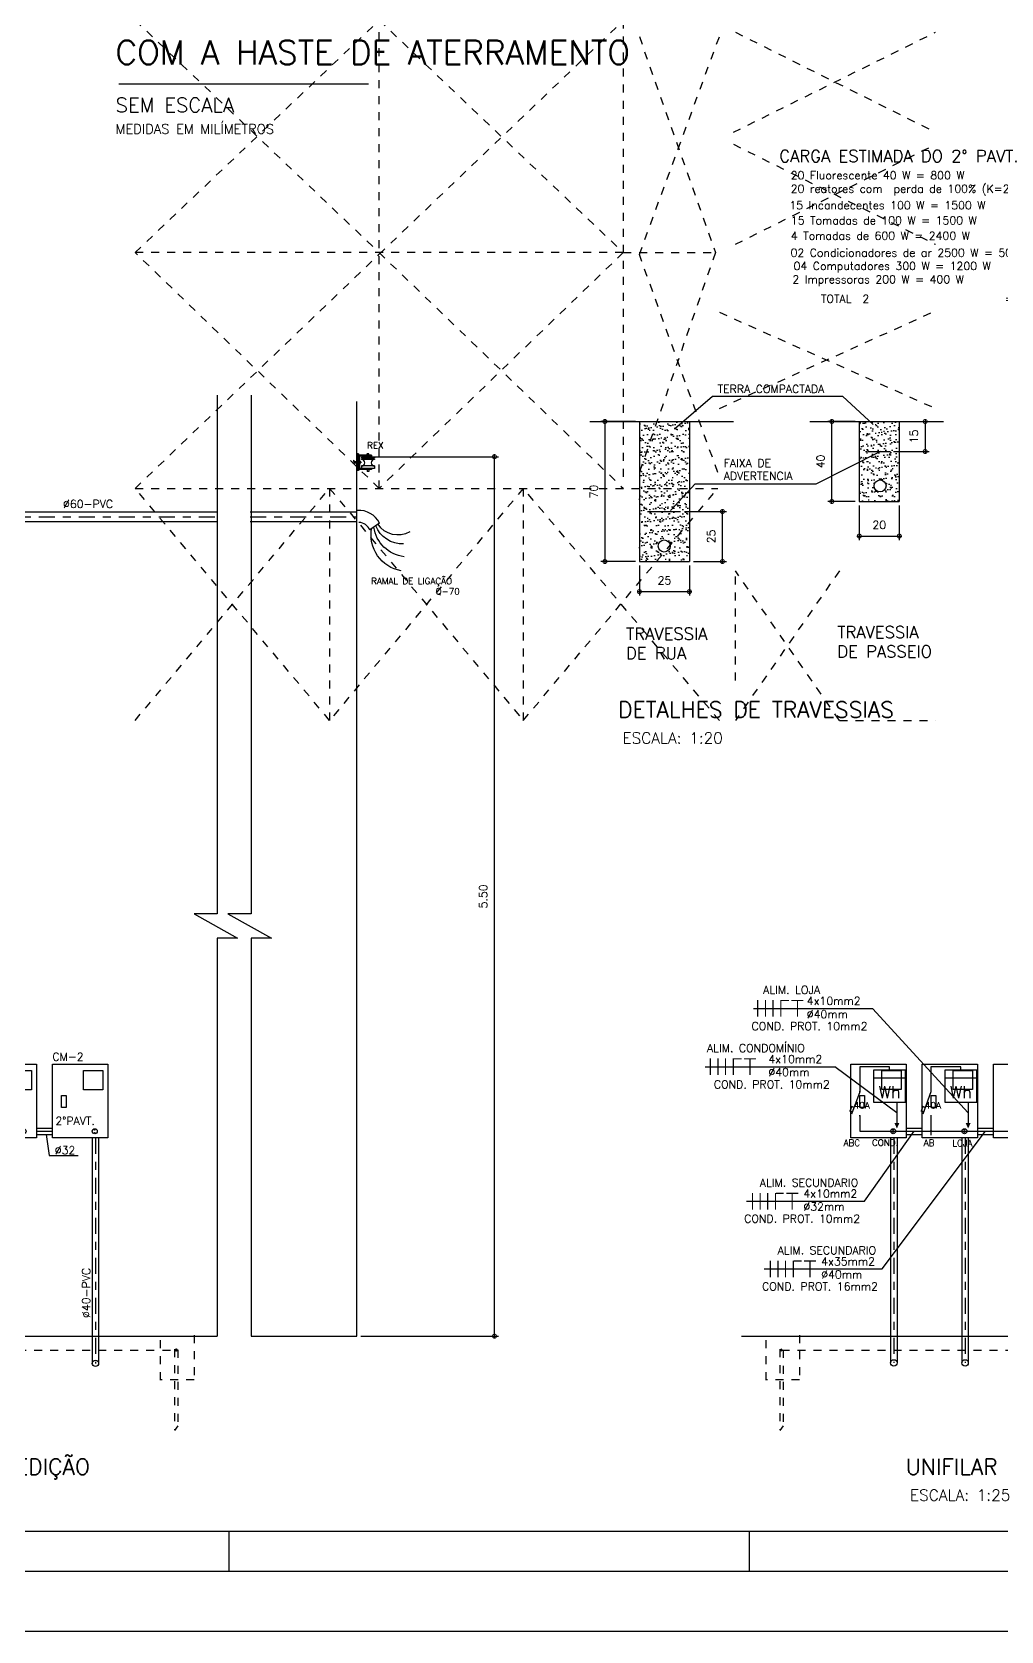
# Model space of a CAD drawing. Extents: x 44 to 87.6, y -168.1 to -136.9.
# Drawn here: x 59.36 to 71.46, y -168.12 to -148.13 of the extents above; entities that cross this region are included whole.
import ezdxf

# ---------------------------------------------------------------- set-up
doc = ezdxf.new("R2010")
doc.units = 0
doc.header["$LTSCALE"] = 0.4
doc.header["$MEASUREMENT"] = 0
for name, pattern in [('DASHDOT', [1, 0.5, -0.25, 0, -0.25]), ('DOT2', [0.125, 0, -0.125]), ('HIDDEN', [0.375, 0.25, -0.125])]:
    doc.linetypes.add(name, pattern=pattern)
doc.layers.get('0').update_dxf_attribs({"linetype": 'CONTINUOUS'})
doc.layers.get('DEFPOINTS').update_dxf_attribs({"linetype": 'CONTINUOUS'})
for name, color, linetype in [('FORMATO', 2, 'CONTINUOUS'), ('MEDICAO', 4, 'CONTINUOUS'), ('MEDICAO-ELETRICA', 7, 'CONTINUOUS'), ('MEDICAO-TXT', 2, 'CONTINUOUS'), ('NOTAS', 3, 'CONTINUOUS'), ('PTS-LUZ-COTAS', 2, 'DOT2'), ('TEXT_MEDICAO', 2, 'CONTINUOUS'), ('TEXTO', 4, 'CONTINUOUS'), ('TITULOS', 6, 'CONTINUOUS')]:
    doc.layers.add(name, color=color, linetype=linetype)
doc.styles.add('ROMANS', font='romans.shx')
doc.dimstyles.new('DETALHES', dxfattribs={"dimtxt": 0.1, "dimasz": 0.1, "dimexe": 0.05, "dimexo": 0.05, "dimgap": 0.09, "dimtad": 1, "dimlfac": 0.5, "dimzin": 5, "dimtxsty": 'ROMANS', "dimblk1": 'DOTSMALL', "dimblk2": 'DOTSMALL', "dimsah": 1, "dimcen": 0.05, "dimdle": 0.03, "dimclrd": 1, "dimclre": 1, "dimclrt": 3, "dimazin": 3, "dimtfac": 1, "dimtdec": 4, "dimtmove": 0, "dimatfit": 3, "dimtvp": 1, "dimtolj": 1, "dimtzin": 5})

# ---------------------------------------------------------------- blocks, each defined once
blk = doc.blocks.new('A1')
at = {"layer": 'FORMATO', "color": 8}
blk.add_line((-40.8, 0.5), (-0.5, 0.5), dxfattribs=at)
at = {"layer": 'FORMATO', "color": 1}
for p, q in [((-25, 0.5), (-25, 0)), ((-18.5, 0.5), (-18.5, 0)), ((-42.8, -0.75), (0.75, -0.75))]:
    blk.add_line(p, q, dxfattribs=at)
at = {"layer": 'FORMATO'}
blk.add_line((-42.05, 0), (0, 0), dxfattribs=at)
blk = doc.blocks.new('A1_50')
at = {"layer": 'FORMATO'}
blk.add_blockref('A1', (42.8, 0.75), dxfattribs=at)
blk = doc.blocks.new('CM-2-EF')
at = {"layer": 'MEDICAO'}
for points in [[(0, 0), (0, 0.46), (0.345, 0.46), (0.345, 0)], [(0.3133, 0.4201), (0.3133, 0.3001), (0.1933, 0.3001), (0.1933, 0.4201)], [(0.0557, 0.1877), (0.0557, 0.2634), (0.0857, 0.2634), (0.0857, 0.1877)]]:
    blk.add_lwpolyline(points, close=True, dxfattribs=at)
for centre, radius in [((0.2635, 0.0403), 0.0158), ((0.2634, 0.0489), 0.00145), ((0.2634, 0.031), 0.00145)]:
    blk.add_circle(centre, radius, dxfattribs=at)
blk = doc.blocks.new('_DOTSMALL')
at = {"color": 0, "linetype": 'BYBLOCK', "const_width": 0.5}
blk.add_lwpolyline([(-0.0625, 0, 1), (0.0625, 0, 1)], format="xyb", close=True, dxfattribs=at)
blk = doc.blocks.new('*D19')
at = {"color": 1, "linetype": 'BYBLOCK'}
for p, q in [((72.905, -157.502), (72.474, -157.502)), ((72.524, -157.472), (72.524, -159.282)), ((72.905, -159.252), (72.474, -159.252))]:
    blk.add_line(p, q, dxfattribs=at)
at = {"layer": 'DEFPOINTS', "color": 0, "linetype": 'BYBLOCK'}
for p in [(72.955, -157.502), (72.524, -159.252), (72.955, -159.252)]:
    blk.add_point(p, dxfattribs=at)
at = {"color": 1, "linetype": 'BYBLOCK', "xscale": 0.1, "yscale": 0.1, "zscale": 0.1}
for p, rotation in [((72.524, -157.502), 90), ((72.524, -159.252), 270)]:
    blk.add_blockref('_DOTSMALL', p, dxfattribs=dict(at, rotation=rotation))
at = {"color": 3, "linetype": 'BYBLOCK', "insert": (72.384, -158.377), "char_height": 0.1, "attachment_point": 5, "rotation": 90, "style": 'ROMANS'}
blk.add_mtext('\\A1;70', dxfattribs=at)
blk = doc.blocks.new('*D20')
at = {"color": 1, "linetype": 'BYBLOCK'}
for p, q in [((73.519, -158.627), (74.042, -158.627)), ((73.992, -159.282), (73.992, -158.597)), ((73.63, -159.252), (74.042, -159.252))]:
    blk.add_line(p, q, dxfattribs=at)
at = {"layer": 'DEFPOINTS', "color": 0, "linetype": 'BYBLOCK'}
for p in [(73.469, -158.627), (73.992, -158.627), (73.58, -159.252)]:
    blk.add_point(p, dxfattribs=at)
at = {"color": 1, "linetype": 'BYBLOCK', "xscale": 0.1, "yscale": 0.1, "zscale": 0.1}
for p, rotation in [((73.992, -158.627), 90), ((73.992, -159.252), 270)]:
    blk.add_blockref('_DOTSMALL', p, dxfattribs=dict(at, rotation=rotation))
at = {"color": 3, "linetype": 'BYBLOCK', "insert": (73.852, -158.939), "char_height": 0.1, "attachment_point": 5, "rotation": 90, "style": 'ROMANS'}
blk.add_mtext('\\A1;25', dxfattribs=at)
blk = doc.blocks.new('*D21')
at = {"color": 1, "linetype": 'BYBLOCK'}
for p, q in [((75.702, -158.552), (75.702, -158.984)), ((76.202, -158.552), (76.202, -158.984)), ((75.672, -158.934), (76.232, -158.934))]:
    blk.add_line(p, q, dxfattribs=at)
at = {"layer": 'DEFPOINTS', "color": 0, "linetype": 'BYBLOCK'}
for p in [(75.702, -158.502), (76.202, -158.502), (76.202, -158.934)]:
    blk.add_point(p, dxfattribs=at)
at = {"color": 1, "linetype": 'BYBLOCK', "xscale": 0.1, "yscale": 0.1, "zscale": 0.1, "rotation": 180}
blk.add_blockref('_DOTSMALL', (75.702, -158.934), dxfattribs=at)
at = {"color": 1, "linetype": 'BYBLOCK', "xscale": 0.1, "yscale": 0.1, "zscale": 0.1}
blk.add_blockref('_DOTSMALL', (76.202, -158.934), dxfattribs=at)
at = {"color": 3, "linetype": 'BYBLOCK', "insert": (75.952, -158.794), "char_height": 0.1, "attachment_point": 5, "style": 'ROMANS'}
blk.add_mtext('\\A1;20', dxfattribs=at)
blk = doc.blocks.new('*D22')
at = {"color": 1, "linetype": 'BYBLOCK'}
for p, q in [((72.955, -159.302), (72.955, -159.678)), ((73.58, -159.302), (73.58, -159.678)), ((72.925, -159.628), (73.61, -159.628))]:
    blk.add_line(p, q, dxfattribs=at)
at = {"layer": 'DEFPOINTS', "color": 0, "linetype": 'BYBLOCK'}
for p in [(72.955, -159.252), (73.58, -159.252), (73.58, -159.628)]:
    blk.add_point(p, dxfattribs=at)
at = {"color": 1, "linetype": 'BYBLOCK', "xscale": 0.1, "yscale": 0.1, "zscale": 0.1, "rotation": 180}
blk.add_blockref('_DOTSMALL', (72.955, -159.628), dxfattribs=at)
at = {"color": 1, "linetype": 'BYBLOCK', "xscale": 0.1, "yscale": 0.1, "zscale": 0.1}
blk.add_blockref('_DOTSMALL', (73.58, -159.628), dxfattribs=at)
at = {"color": 3, "linetype": 'BYBLOCK', "insert": (73.268, -159.488), "char_height": 0.1, "attachment_point": 5, "style": 'ROMANS'}
blk.add_mtext('\\A1;25', dxfattribs=at)
blk = doc.blocks.new('*D23')
at = {"color": 1, "linetype": 'BYBLOCK'}
for p, q in [((75.652, -157.502), (75.309, -157.502)), ((75.359, -158.532), (75.359, -157.472)), ((75.652, -158.502), (75.309, -158.502))]:
    blk.add_line(p, q, dxfattribs=at)
at = {"layer": 'DEFPOINTS', "color": 0, "linetype": 'BYBLOCK'}
for p in [(75.359, -157.502), (75.702, -157.502), (75.702, -158.502)]:
    blk.add_point(p, dxfattribs=at)
at = {"color": 1, "linetype": 'BYBLOCK', "xscale": 0.1, "yscale": 0.1, "zscale": 0.1}
for p, rotation in [((75.359, -157.502), 90), ((75.359, -158.502), 270)]:
    blk.add_blockref('_DOTSMALL', p, dxfattribs=dict(at, rotation=rotation))
at = {"color": 3, "linetype": 'BYBLOCK', "insert": (75.219, -158.002), "char_height": 0.1, "attachment_point": 5, "rotation": 90, "style": 'ROMANS'}
blk.add_mtext('\\A1;40', dxfattribs=at)
blk = doc.blocks.new('*D24')
at = {"color": 1, "linetype": 'BYBLOCK'}
for p, q in [((76.252, -157.502), (76.575, -157.502)), ((76.525, -157.472), (76.525, -157.907)), ((76.141, -157.877), (76.575, -157.877))]:
    blk.add_line(p, q, dxfattribs=at)
at = {"layer": 'DEFPOINTS', "color": 0, "linetype": 'BYBLOCK'}
for p in [(76.202, -157.502), (76.091, -157.877), (76.525, -157.877)]:
    blk.add_point(p, dxfattribs=at)
at = {"color": 1, "linetype": 'BYBLOCK', "xscale": 0.1, "yscale": 0.1, "zscale": 0.1}
for p, rotation in [((76.525, -157.502), 90), ((76.525, -157.877), 270)]:
    blk.add_blockref('_DOTSMALL', p, dxfattribs=dict(at, rotation=rotation))
at = {"color": 3, "linetype": 'BYBLOCK', "insert": (76.385, -157.689), "char_height": 0.1, "attachment_point": 5, "rotation": 90, "style": 'ROMANS'}
blk.add_mtext('\\A1;15', dxfattribs=at)
blk = doc.blocks.new('FAFAFANT')
at = {"const_width": 0.015}
for points in [[(0.008, 0.105), (0.008, -0.105)], [(0.105, 0.105), (0.105, -0.105)], [(0.198, 0.105), (0.198, -0.105)], [(0.297, 0.105), (0.297, -0.105)], [(0.302, 0.098), (0.4, 0.098)], [(0.43, 0.098), (0.58, 0.098)], [(0.505, 0.105), (0.505, -0.105)]]:
    blk.add_lwpolyline(points, dxfattribs=at)
at = {"style": 'ROMANS'}
for tag, p in [('C', (0.095, 0.147)), ('B', (0.42, -0.243))]:
    blk.add_attdef(tag, p, '', height=0.1, dxfattribs=at)
blk = doc.blocks.new('*D29')
at = {"color": 1, "linetype": 'BYBLOCK'}
for p, q in [((63.497, -153.441), (65.185, -153.441)), ((65.135, -164.461), (65.135, -153.411)), ((63.466, -164.431), (65.185, -164.431))]:
    blk.add_line(p, q, dxfattribs=at)
at = {"layer": 'DEFPOINTS', "color": 0, "linetype": 'BYBLOCK'}
for p in [(63.447, -153.441), (65.135, -153.441), (63.416, -164.431)]:
    blk.add_point(p, dxfattribs=at)
at = {"color": 1, "linetype": 'BYBLOCK', "xscale": 0.1, "yscale": 0.1, "zscale": 0.1}
for p, rotation in [((65.135, -153.441), 90), ((65.135, -164.431), 270)]:
    blk.add_blockref('_DOTSMALL', p, dxfattribs=dict(at, rotation=rotation))
at = {"color": 3, "linetype": 'BYBLOCK', "insert": (64.995, -158.936), "char_height": 0.1, "attachment_point": 5, "rotation": 90, "style": 'ROMANS'}
blk.add_mtext('\\A1;5.50', dxfattribs=at)

msp = doc.modelspace()

# ---------------------------------------------------------------- hatches: boundary and pattern name
at = {"layer": 'MEDICAO', "linetype": 'CONTINUOUS'}
h = msp.add_hatch(dxfattribs=at)
h.set_pattern_fill('AR-SAND', color=3, scale=0.05625, angle=180, style=0)
h.set_pattern_definition([(217.5, (24.5213, -154.02151), (0.00354338, -0.10838384), [0, -0.0855, 0, -0.095625, 0, -0.09140625]), (187.5, (24.5213, -154.02151), (-0.09954994, -0.1587457), [0, -0.046125, 0, -0.0770625, 0, -0.02953125]), (147.5, (24.59049, -154.02151), (-0.17517048, -0.00031832), [0, -0.028125, 0, -0.10125, 0, -0.1321875]), (137.5, (24.59049, -154.02151), (-0.1690946, -0.04936925), [0, -0.0140625, 0, -0.066375, 0, -0.0759375])])
h.paths.add_polyline_path([(67.571, -154.751), (67.571, -153.001), (66.946, -153.001), (66.946, -154.751)])
h.paths.add_polyline_path([(67.181, -154.557, -1), (67.331, -154.557, -1)], flags=16)
h.paths.add_polyline_path([(69.693, -154.001), (70.193, -154.001), (70.193, -153.001), (69.693, -153.001)])
h.paths.add_polyline_path([(69.877, -153.807, -1), (70.027, -153.807, -1)], flags=16)

# ---------------------------------------------------------------- linework, layer by layer
at = {"layer": 'MEDICAO', "color": 2}
for p, q in [((61.67, -152.673), (61.67, -159.152)), ((62.093, -152.673), (62.093, -159.152)), ((63.484, -153.457), (63.484, -153.467)), ((63.564, -153.407), (63.544, -153.407)), ((63.544, -153.434), (63.544, -153.447)), ((63.564, -153.434), (63.564, -153.447)), ((63.624, -153.457), (63.624, -153.467)), ((63.457, -153.497), (63.447, -153.497)), ((63.457, -153.511), (63.447, -153.511)), ((63.457, -153.524), (63.447, -153.524)), ((63.457, -153.497), (63.457, -153.524)), ((63.464, -153.504), (63.457, -153.504)), ((63.464, -153.517), (63.457, -153.517)), ((63.464, -153.504), (63.464, -153.517)), ((63.544, -153.601), (63.544, -153.627)), ((63.564, -153.627), (63.544, -153.627)), ((63.564, -153.601), (63.564, -153.627)), ((61.381, -159.152), (61.926, -159.457)), ((61.67, -159.152), (61.381, -159.152)), ((62.093, -159.152), (61.803, -159.152)), ((61.803, -159.152), (62.348, -159.457)), ((61.67, -159.457), (61.67, -164.431)), ((61.926, -159.457), (61.67, -159.457)), ((62.093, -159.457), (62.093, -164.431)), ((62.348, -159.457), (62.093, -159.457)), ((70.271, -161.209), (69.871, -161.209)), ((71.161, -161.209), (70.761, -161.209)), ((69.598, -161.563), (69.577, -161.619)), ((69.605, -161.629), (69.577, -161.619)), ((69.626, -161.573), (69.598, -161.563)), ((70.163, -161.509), (70.163, -161.769)), ((70.488, -161.563), (70.467, -161.619)), ((70.495, -161.629), (70.467, -161.619)), ((70.516, -161.573), (70.488, -161.563)), ((71.053, -161.509), (71.053, -161.769))]:
    msp.add_line(p, q, dxfattribs=at)
at = {"layer": 'MEDICAO'}
for p, q in [((63.416, -164.431), (63.416, -152.752)), ((66.946, -153.001), (67.571, -153.001)), ((69.693, -153.001), (70.193, -153.001)), ((69.795, -153.376), (70.082, -153.376)), ((67.048, -154.126), (67.46, -154.126)), ((70.071, -161.065), (69.699, -161.065)), ((69.699, -161.065), (69.699, -161.376)), ((70.271, -161.109), (69.871, -161.109)), ((69.871, -161.109), (69.871, -161.509)), ((70.071, -161.109), (70.071, -161.065)), ((70.271, -161.509), (70.271, -161.109)), ((70.961, -161.065), (70.589, -161.065)), ((70.589, -161.065), (70.589, -161.376)), ((71.161, -161.109), (70.761, -161.109)), ((70.761, -161.109), (70.761, -161.509)), ((70.961, -161.109), (70.961, -161.065)), ((71.161, -161.509), (71.161, -161.109)), ((69.699, -161.376), (69.595, -161.658)), ((70.589, -161.376), (70.485, -161.658)), ((69.871, -161.509), (70.271, -161.509)), ((70.761, -161.509), (71.161, -161.509)), ((69.699, -161.676), (69.699, -161.87)), ((70.589, -161.676), (70.589, -161.92)), ((69.699, -161.87), (73.259, -161.87)), ((54.687, -164.431), (61.67, -164.431)), ((62.093, -164.431), (63.416, -164.431))]:
    msp.add_line(p, q, dxfattribs=at)
at = {"layer": 'MEDICAO', "color": 6}
for p, q in [((66.327, -153.001), (66.946, -153.001)), ((66.946, -153.001), (66.946, -154.751)), ((67.571, -153.001), (67.571, -154.751)), ((67.571, -153.001), (68.122, -153.001)), ((69.074, -153.001), (69.693, -153.001)), ((69.693, -153.001), (69.693, -154.001)), ((70.193, -153.001), (70.744, -153.001)), ((70.193, -153.001), (70.193, -154.001)), ((69.693, -154.001), (70.193, -154.001)), ((66.946, -154.751), (67.571, -154.751))]:
    msp.add_line(p, q, dxfattribs=at)
at = {"layer": 'MEDICAO', "color": 3}
for p, q in [((63.42, -153.407), (63.42, -153.614)), ((63.434, -153.407), (63.42, -153.407)), ((63.434, -153.407), (63.434, -153.614)), ((63.6, -153.421), (63.447, -153.421)), ((63.447, -153.441), (63.447, -153.581)), ((63.6, -153.434), (63.454, -153.434)), ((63.634, -153.447), (63.474, -153.447)), ((63.474, -153.447), (63.474, -153.457)), ((63.634, -153.457), (63.474, -153.457)), ((63.6, -153.421), (63.6, -153.434)), ((63.634, -153.447), (63.634, -153.457)), ((63.434, -153.614), (63.42, -153.614)), ((63.6, -153.601), (63.447, -153.601)), ((63.634, -153.587), (63.454, -153.587)), ((63.634, -153.467), (63.474, -153.467)), ((63.474, -153.467), (63.474, -153.477)), ((63.634, -153.477), (63.474, -153.477)), ((63.634, -153.557), (63.474, -153.557)), ((63.474, -153.557), (63.474, -153.587)), ((63.6, -153.587), (63.6, -153.601)), ((63.634, -153.467), (63.634, -153.477)), ((63.634, -153.557), (63.634, -153.587)), ((58.44, -154.131), (61.67, -154.131)), ((58.44, -154.251), (61.67, -154.251)), ((62.083, -154.131), (63.416, -154.131)), ((62.083, -154.251), (63.416, -154.251)), ((63.699, -154.27), (63.577, -154.357)), ((59.413, -161.83), (59.613, -161.83)), ((59.413, -161.91), (59.613, -161.91)), ((60.109, -161.951), (60.109, -164.771)), ((60.189, -161.951), (60.189, -164.771))]:
    msp.add_line(p, q, dxfattribs=at)
at = {"layer": 'MEDICAO', "color": 2, "linetype": 'HIDDEN'}
for p, q in [((63.376, -153.49), (63.371, -153.494)), ((63.388, -153.511), (63.371, -153.494)), ((63.388, -153.511), (63.371, -153.527)), ((63.376, -153.531), (63.371, -153.527)), ((63.39, -153.504), (63.376, -153.49)), ((63.39, -153.517), (63.376, -153.531)), ((63.42, -153.504), (63.39, -153.504)), ((63.39, -153.517), (63.42, -153.517))]:
    msp.add_line(p, q, dxfattribs=at)
at = {"layer": 'MEDICAO', "color": 1, "linetype": 'DASHDOT'}
for p, q in [((58.44, -154.191), (61.67, -154.191)), ((62.083, -154.191), (63.416, -154.191)), ((59.413, -161.87), (59.613, -161.87)), ((60.149, -161.951), (60.149, -164.771)), ((70.125, -161.951), (70.125, -164.765)), ((70.279, -161.87), (70.479, -161.87)), ((71.015, -161.951), (71.015, -164.765)), ((71.169, -161.87), (71.369, -161.87))]:
    msp.add_line(p, q, dxfattribs=at)
at = {"layer": 'MEDICAO', "color": 1}
for p, q in [((70.279, -161.83), (70.479, -161.83)), ((71.169, -161.83), (71.369, -161.83)), ((70.085, -161.951), (70.085, -164.765)), ((70.165, -161.951), (70.165, -164.765)), ((70.279, -161.91), (70.479, -161.91)), ((70.975, -161.951), (70.975, -164.765)), ((71.055, -161.951), (71.055, -164.765)), ((71.169, -161.91), (71.369, -161.91)), ((68.222, -164.431), (75.294, -164.431))]:
    msp.add_line(p, q, dxfattribs=at)
at = {"layer": 'MEDICAO', "color": 1, "linetype": 'HIDDEN'}
for p, q in [((68.529, -164.431), (68.948, -164.431)), ((68.529, -164.98), (68.529, -164.431)), ((68.948, -164.419), (68.948, -164.977)), ((68.7, -164.592), (68.7, -165.606)), ((68.72, -164.604), (74.694, -164.604)), ((68.743, -164.601), (68.743, -165.549)), ((68.948, -164.977), (68.534, -164.977)), ((68.744, -165.55), (68.702, -165.61))]:
    msp.add_line(p, q, dxfattribs=at)
at = {"layer": 'MEDICAO'}
for points, format in [([(63.968, -154.866, -0.416146), (63.6, -154.34)], "xyb"), ([(64.005, -154.692, -0.335897), (63.627, -154.321)], "xyb"), ([(64, -154.53, -0.323651), (63.651, -154.304)], "xyb"), ([(64.076, -154.379, -0.403847), (63.68, -154.284)], "xyb"), ([(70.163, -161.769, 0.06, 0, 0), (70.163, -161.837, 0, 0, 0)], "xyseb"), ([(71.053, -161.769, 0.06, 0, 0), (71.053, -161.837, 0, 0, 0)], "xyseb")]:
    msp.add_lwpolyline(points, format=format, dxfattribs=at)
at = {"layer": 'MEDICAO', "color": 1}
for points in [[(69.589, -161.951), (69.589, -161.031), (70.279, -161.031), (70.279, -161.951)], [(70.479, -161.951), (70.479, -161.031), (71.169, -161.031), (71.169, -161.951)], [(71.369, -161.951), (71.369, -161.031), (72.059, -161.031), (72.059, -161.951)], [(70.216, -161.11), (70.216, -161.35), (69.976, -161.35), (69.976, -161.11)], [(71.106, -161.11), (71.106, -161.35), (70.866, -161.35), (70.866, -161.11)], [(69.7, -161.575), (69.7, -161.424), (69.76, -161.424), (69.76, -161.575)], [(70.59, -161.575), (70.59, -161.424), (70.65, -161.424), (70.65, -161.575)]]:
    msp.add_lwpolyline(points, close=True, dxfattribs=at)
at = {"layer": 'MEDICAO'}
for points, const_width in [([(69.704, -161.376, 1), (69.694, -161.376, 1)], 0.01), ([(70.594, -161.376, 1), (70.584, -161.376, 1)], 0.01), ([(69.704, -161.676, 1), (69.694, -161.676, 1)], 0.01), ([(70.594, -161.676, 1), (70.584, -161.676, 1)], 0.01), ([(70.582, -161.87, 1), (70.597, -161.87, 1)], 0.015), ([(61.149, -164.604, 1), (61.169, -164.604, 1)], 0.02)]:
    msp.add_lwpolyline(points, format="xyb", close=True, dxfattribs=dict(at, const_width=const_width))
at = {"layer": 'MEDICAO', "color": 3}
for centre in [(69.952, -153.807), (67.256, -154.557)]:
    msp.add_circle(centre, 0.075, dxfattribs=at)
at = {"layer": 'MEDICAO', "color": 1}
for centre, radius in [((70.116, -161.87), 0.0315), ((70.116, -161.853), 0.00291), ((71.006, -161.87), 0.0315), ((71.006, -161.853), 0.00291), ((70.116, -161.889), 0.00291), ((71.006, -161.889), 0.00291), ((70.125, -164.765), 0.04), ((71.015, -164.765), 0.04)]:
    msp.add_circle(centre, radius, dxfattribs=at)
at = {"layer": 'MEDICAO'}
msp.add_circle((60.149, -164.771), 0.04, dxfattribs=at)
at = {"layer": 'MEDICAO', "color": 3}
for centre, radius, start, end in [((63.447, -153.434), 0.0133, 90, 180), ((63.454, -153.441), 0.00667, 90, 180), ((63.447, -153.587), 0.0133, 180, 270), ((63.454, -153.581), 0.00667, 180, 270), ((63.474, -153.517), 0.04, 270, 90), ((63.634, -153.517), 0.04, 90, 270), ((63.436, -154.407), 0.296, 27.4799, 92.6203), ((63.433, -154.417), 0.156, 22.4035, 86.6149)]:
    msp.add_arc(centre, radius, start, end, dxfattribs=at)
at = {"layer": 'MEDICAO', "color": 2}
for centre, start, end in [((63.55, -153.414), 130.4871, 228.5783), ((63.558, -153.414), 311.4217, 49.5129)]:
    msp.add_arc(centre, 0.00883, start, end, dxfattribs=at)
at = {"layer": 'MEDICAO', "color": 1}
for start, end in [(0, 180), (180, 0)]:
    msp.add_arc((68.72, -164.604), 0.01, start, end, dxfattribs=at)
at = {"layer": 'MEDICAO-ELETRICA', "color": 2, "linetype": 'HIDDEN'}
for p, q in [((60.964, -164.98), (60.964, -164.431)), ((60.964, -164.431), (61.384, -164.431)), ((61.384, -164.419), (61.384, -164.977)), ((55.185, -164.604), (61.159, -164.604)), ((61.135, -164.592), (61.135, -165.606)), ((61.178, -164.601), (61.178, -165.549)), ((61.384, -164.977), (60.97, -164.977)), ((61.179, -165.55), (61.138, -165.61))]:
    msp.add_line(p, q, dxfattribs=at)
at = {"layer": 'MEDICAO-TXT'}
for p, q in [((67.385, -153.091), (67.858, -152.684)), ((67.858, -152.684), (69.485, -152.684)), ((69.485, -152.684), (69.866, -153.038)), ((69.153, -153.781), (69.963, -153.371)), ((67.334, -154.113), (67.644, -153.781)), ((67.644, -153.781), (69.153, -153.781)), ((59.534, -161.91), (59.573, -162.173)), ((59.573, -162.173), (59.933, -162.173))]:
    msp.add_line(p, q, dxfattribs=at)
at = {"layer": 'PTS-LUZ-COTAS'}
for p, q in [((60.645, -150.89), (63.695, -147.987)), ((60.645, -147.987), (63.694, -150.89)), ((63.694, -153.837), (63.695, -147.987)), ((63.694, -150.912), (66.744, -147.992)), ((63.695, -147.987), (66.744, -150.89)), ((66.744, -147.992), (66.744, -153.787)), ((66.945, -150.915), (67.945, -148.192)), ((66.945, -148.192), (67.895, -150.89)), ((68.12, -149.387), (70.645, -148.137)), ((68.145, -148.137), (70.645, -149.387)), ((68.12, -149.537), (70.645, -150.787)), ((68.145, -150.787), (70.645, -149.537)), ((66.744, -150.89), (60.645, -150.89)), ((63.695, -153.837), (60.645, -150.89)), ((60.645, -153.837), (63.694, -150.912)), ((66.744, -150.89), (63.694, -153.837)), ((63.694, -150.89), (66.745, -153.837)), ((66.744, -150.89), (67.895, -150.89)), ((67.895, -150.89), (66.945, -153.637)), ((67.925, -153.637), (66.945, -150.915)), ((67.945, -152.837), (70.605, -151.637)), ((67.945, -151.637), (70.645, -152.837)), ((60.645, -153.837), (67.925, -153.837)), ((63.075, -156.737), (60.645, -153.837)), ((60.645, -156.737), (63.075, -153.837)), ((63.075, -153.837), (63.075, -156.737)), ((65.495, -153.837), (63.075, -156.737)), ((63.075, -153.837), (65.495, -156.737)), ((65.495, -153.837), (65.495, -156.737)), ((67.945, -156.737), (65.495, -153.837)), ((65.495, -156.737), (67.925, -153.837)), ((68.145, -156.237), (68.145, -154.867)), ((69.445, -156.737), (68.145, -154.867)), ((69.445, -154.867), (68.145, -156.737)), ((69.445, -156.737), (70.645, -156.737))]:
    msp.add_line(p, q, dxfattribs=at)
at = {"layer": 'TEXT_MEDICAO'}
for p, q in [((68.372, -160.335), (69.857, -160.335)), ((71.053, -161.639), (69.857, -160.335)), ((67.768, -161.064), (69.387, -161.064)), ((70.163, -161.639), (69.387, -161.064)), ((69.758, -162.745), (70.379, -161.87)), ((69.98, -163.591), (71.269, -161.87)), ((68.282, -162.745), (69.758, -162.745)), ((68.504, -163.591), (69.98, -163.591))]:
    msp.add_line(p, q, dxfattribs=at)
at = {"layer": 'TEXTO', "color": 5}
msp.add_line((60.441, -148.783), (63.561, -148.783), dxfattribs=at)

# ---------------------------------------------------------------- block references
msp.add_blockref('A1_50', (44.016, -168.116))
at = {"layer": 'MEDICAO', "xscale": 2, "yscale": 2, "zscale": 2}
for p in [(58.723, -161.951), (59.613, -161.951)]:
    msp.add_blockref('CM-2-EF', p, dxfattribs=at)
at = {"layer": 'TEXT_MEDICAO'}
for p in [(68.416, -160.335), (68.35, -162.745), (68.573, -163.591)]:
    msp.add_blockref('FAFAFANT', p, dxfattribs=at)
ref = msp.add_blockref('FAFAFANT', (67.823, -161.064), dxfattribs=at)
ref.add_attrib('C', 'ALIM. CONDOMÍNIO', (67.79, -160.881), dxfattribs={"layer": '0', "height": 0.1, "style": 'ROMANS'})

# ---------------------------------------------------------------- texts
at = {"layer": 'MEDICAO', "color": 2, "style": 'ROMANS'}
for p in [(69.933, -161.456), (70.823, -161.456)]:
    msp.add_text('Wh', height=0.15, dxfattribs=at).set_placement(p)
at = {"layer": 'MEDICAO-TXT', "color": 3, "style": 'ROMANS'}
for s, p in [('TERRA COMPACTADA', (67.923, -152.645)), ('ADVERTENCIA', (67.999, -153.732)), ('FAIXA DE', (67.999, -153.57))]:
    msp.add_text(s, height=0.1, dxfattribs=at).set_placement(p)
at = {"layer": 'MEDICAO-TXT', "style": 'ROMANS'}
for s, p in [('Ø60-PVC', (59.744, -154.082)), ('CM-2', (59.611, -160.989)), ('2%%DPAVT.', (59.648, -161.791)), ('Ø32', (59.641, -162.158))]:
    msp.add_text(s, height=0.1, dxfattribs=at).set_placement(p)
msp.add_text('%%C40-PVC', height=0.1, rotation=90, dxfattribs=at).set_placement((60.083, -164.204))
at = {"layer": 'NOTAS', "color": 2, "style": 'ROMANS'}
for s, p in [('15 Tomadas de 100 W = 1500 W', (68.838, -150.538)), ('4 Tomadas de 600 W = 2400 W', (68.838, -150.73)), ('02 Condicionadores de ar 2500 W = 5000 W', (68.834, -150.942)), ('04 Computadores 300 W = 1200 W', (68.872, -151.108)), ('2 Impressoras 200 W = 400 W', (68.857, -151.275))]:
    msp.add_text(s, height=0.1, dxfattribs=at).set_placement(p)
at = {"layer": 'NOTAS', "color": 5, "style": 'ROMANS'}
msp.add_text('      TOTAL  2                      = 13.600W', height=0.1, dxfattribs=at).set_placement((68.767, -151.518))
at = {"layer": 'TEXT_MEDICAO', "style": 'ROMANS'}
for s, p in [('20 Fluorescente 40 W = 800 W', (68.836, -149.975)), ('20 reatores com  perda de 100% (K=2) = 800 W', (68.836, -150.143)), ('15 Incandecentes 100 W = 1500 W', (68.819, -150.349)), ('ALIM. LOJA', (68.492, -160.154)), ('4x10mm2', (69.037, -160.291)), ('%%C40mm', (69.037, -160.458)), ('COND. PROT. 10mm2', (68.347, -160.607)), ('4x10mm2', (68.558, -161.019)), ('COND. PROT. 10mm2', (67.876, -161.335)), ('%%C40mm', (68.558, -161.181)), ('ALIM. SECUNDARIO', (68.45, -162.563)), ('4x10mm2', (68.995, -162.7)), ('%%C32mm', (68.995, -162.862)), ('COND. PROT. 10mm2', (68.255, -163.013)), ('ALIM. SECUNDARIO', (68.673, -163.409)), ('4x35mm2', (69.217, -163.547)), ('%%C40mm', (69.217, -163.709)), ('COND. PROT. 16mm2', (68.478, -163.859))]:
    msp.add_text(s, height=0.1, dxfattribs=at).set_placement(p)
at = {"layer": 'TEXT_MEDICAO', "color": 3, "style": 'ROMANS'}
for s, p in [('REX', (63.544, -153.338)), ('RAMAL DE LIGAÇÃO', (63.594, -155.035)), ('Q-70', (64.399, -155.164)), ('40A', (69.625, -161.586)), ('40A', (70.515, -161.586)), ('ABC', (69.497, -162.055)), ('COND.', (69.852, -162.053)), ('AB', (70.498, -162.055)), ('LOJA', (70.856, -162.059))]:
    msp.add_text(s, height=0.08, dxfattribs=at).set_placement(p)
at = {"layer": 'TEXTO', "color": 6, "style": 'ROMANS'}
msp.add_text('COM A HASTE DE ATERRAMENTO', height=0.3, dxfattribs=at).set_placement((60.4, -148.539))
at = {"layer": 'TEXTO', "color": 4, "style": 'ROMANS'}
msp.add_text('SEM ESCALA', height=0.18, dxfattribs=at).set_placement((60.4, -149.137))
at = {"layer": 'TEXTO', "color": 2, "style": 'ROMANS'}
msp.add_text('MEDIDAS EM MILÍMETROS', height=0.12, dxfattribs=at).set_placement((60.4, -149.405))
at = {"layer": 'TEXTO', "color": 3, "style": 'ROMANS'}
for s, p in [('TRAVESSIA', (66.779, -155.728)), ('TRAVESSIA ', (69.418, -155.708)), ('DE RUA', (66.779, -155.971)), ('DE PASSEIO', (69.418, -155.951))]:
    msp.add_text(s, height=0.15, dxfattribs=at).set_placement(p)
at = {"layer": 'TITULOS', "color": 4, "style": 'ROMANS'}
msp.add_text('CARGA ESTIMADA DO 2%%D PAVT.', height=0.15, dxfattribs=at).set_placement((68.694, -149.759))
at = {"layer": 'TITULOS', "color": 6, "style": 'ROMANS'}
for s, p in [('DETALHES DE TRAVESSIAS', (66.681, -156.702)), ('VISTA DO GRUPO DE MEDIÇÃO', (56.079, -166.162)), ('UNIFILAR DA MEDIÇÃO', (70.274, -166.162))]:
    msp.add_text(s, height=0.2, dxfattribs=at).set_placement(p)
at = {"layer": 'TITULOS', "color": 3, "style": 'ROMANS'}
for s, p in [('ESCALA: 1:20', (66.734, -157.027)), ('ESCALA: 1:25', (70.327, -166.487))]:
    msp.add_text(s, height=0.14, dxfattribs=at).set_placement(p)

# ---------------------------------------------------------------- dimensions: what is measured, and where the dimension line sits
at = {"layer": 'MEDICAO'}
dim = msp.add_linear_dim(base=(65.13479, -153.44057), p1=(63.4164, -164.43063), p2=(63.44702, -153.44057), angle=270, dimstyle='DETALHES', dxfattribs=at)
dim.commit()
dim.dimension.update_dxf_attribs({"geometry": '*D29', "text_midpoint": (64.99479, -158.9356)})
at = {"layer": 'MEDICAO-TXT'}
for base, p1, p2, text, picture, middle in [((66.514, -154.751), (66.946, -153.001), (66.946, -154.751), '70', '*D19', (66.374, -153.876)), ((69.349, -153.001), (69.693, -154.001), (69.693, -153.001), '40', '*D23', (69.209, -153.501)), ((70.516, -153.376), (70.193, -153.001), (70.082, -153.376), '15', '*D24', (70.376, -153.188)), ((67.983, -154.126), (67.571, -154.751), (67.46, -154.126), '25', '*D20', (67.843, -154.438))]:
    dim = msp.add_linear_dim(base=base, p1=p1, p2=p2, angle=90, text=text, dimstyle='DETALHES', dxfattribs=at)
    dim.commit()
    dim.dimension.update_dxf_attribs({"geometry": picture, "text_midpoint": middle, "insert": (-6.009, 4.501)})
for base, p1, p2, text, picture, middle in [((70.193, -154.433), (69.693, -154.001), (70.193, -154.001), '20', '*D21', (69.943, -154.293)), ((67.571, -155.127), (66.946, -154.751), (67.571, -154.751), '25', '*D22', (67.258, -154.987))]:
    dim = msp.add_linear_dim(base=base, p1=p1, p2=p2, text=text, dimstyle='DETALHES', dxfattribs=at)
    dim.commit()
    dim.dimension.update_dxf_attribs({"geometry": picture, "text_midpoint": middle, "insert": (-6.009, 4.501)})

doc.saveas('drawing.dxf')
